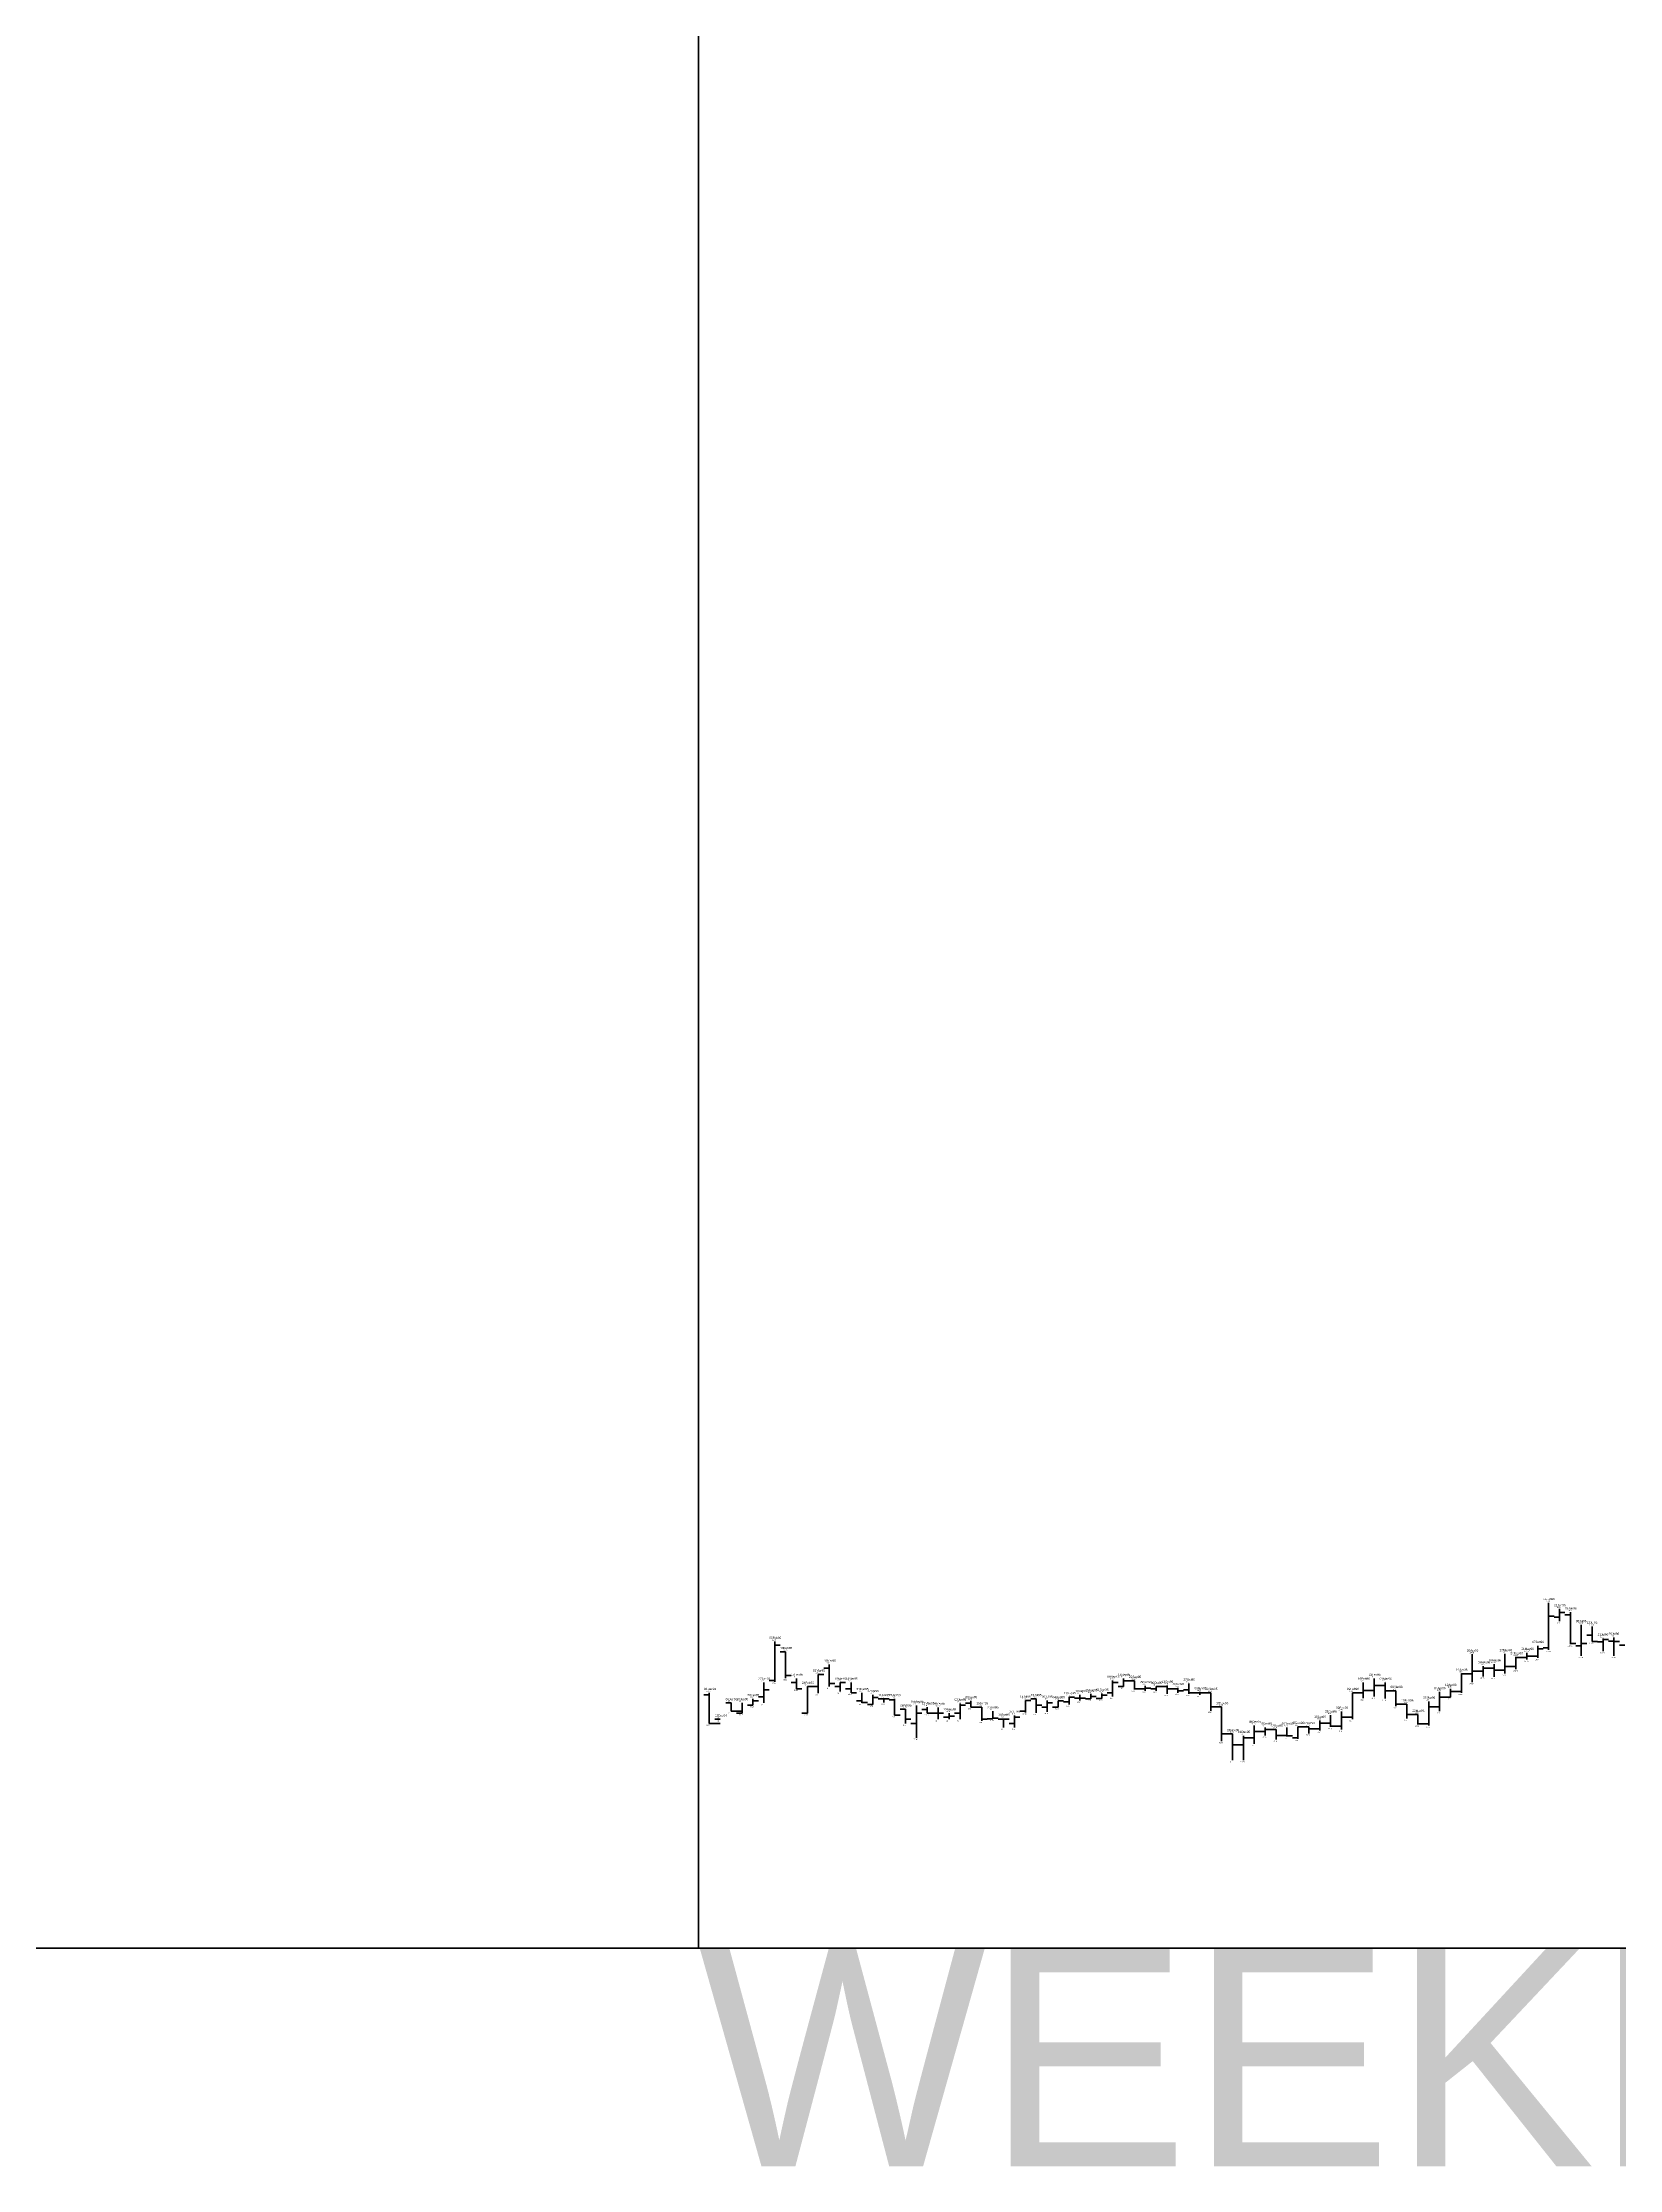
# Model space of a CAD drawing. Header units: inches. Extents: x 0 to 30000, y -20 to 2443.
# Drawn here: x 19939.8 to 20084.5, y -20.3 to 174.8 of the extents above; entities that cross this region are included whole.
import ezdxf

# ---------------------------------------------------------------- set-up
doc = ezdxf.new("R2010")
doc.units = ezdxf.units.IN
doc.header["$MEASUREMENT"] = 0
for name, color, linetype in [('axis', 7, 'Continuous'), ('DATE', 7, 'Continuous'), ('Graph', 7, 'Continuous'), ('Rate', 7, 'Continuous')]:
    doc.layers.add(name, color=color, linetype=linetype)
doc.styles.get("Standard").update_dxf_attribs({"font": 'arial.ttf'})

msp = doc.modelspace()

# ---------------------------------------------------------------- linework, layer by layer
at = {"layer": 'axis', "color": 7, "lineweight": 35}
for p, q in [((20000, 0), (20000, 760)), ((0, 0), (30000, 0))]:
    msp.add_line(p, q, dxfattribs=at)
at = {"layer": 'Graph', "color": 3, "lineweight": 35}
for p, q in [((20078, 31.688), (20078, 27.378)), ((20078, 30.47), (20078.5, 30.47)), ((20079, 30.38), (20078.5, 30.38)), ((20079, 31.125), (20079, 30)), ((20079, 30.788), (20079.5, 30.788)), ((20081, 29.66), (20081, 26.812)), ((20007, 28.125), (20007, 24.453)), ((20007, 27.805), (20007.5, 27.805)), ((20077, 27.75), (20077, 26.625)), ((20077, 27.477), (20077.5, 27.477)), ((20078, 27.562), (20077.5, 27.562)), ((20081, 27.75), (20080.5, 27.75)), ((20081, 27.965), (20081.5, 27.965)), ((20083, 28.122), (20082.5, 28.122)), ((20083, 28.425), (20083, 27.245)), ((20083, 28.33), (20083.5, 28.33)), ((20085, 27.788), (20084.5, 27.788)), ((20071, 26.962), (20071, 24.422)), ((20071, 25.43), (20071.5, 25.43)), ((20072, 25.43), (20071.5, 25.43)), ((20072, 25.875), (20072, 24.938)), ((20072, 25.688), (20072.5, 25.688)), ((20074, 25.505), (20073.5, 25.505)), ((20074, 27), (20074, 25.2)), ((20074, 25.852), (20074.5, 25.852)), ((20075, 25.852), (20074.5, 25.852)), ((20075, 26.72), (20075, 25.613)), ((20075, 26.665), (20075.5, 26.665)), ((20076, 26.665), (20075.5, 26.665)), ((20076, 27.113), (20076, 26.488)), ((20076, 26.785), (20076.5, 26.785)), ((20077, 26.785), (20076.5, 26.785)), ((20006, 24.375), (20006, 22.5)), ((20006, 23.7), (20006.5, 23.7)), ((20007, 24.562), (20006.5, 24.562)), ((20010, 24), (20010, 21.562)), ((20010, 24), (20010.5, 24)), ((20011, 24), (20010.5, 24)), ((20011, 25.125), (20011, 23.4)), ((20011, 25.125), (20011.5, 25.125)), ((20013, 24), (20012.5, 24)), ((20013, 24.375), (20013, 23.55)), ((20013, 24.375), (20013.5, 24.375)), ((20038, 23.438), (20037.5, 23.438)), ((20038, 24.562), (20038, 23.1)), ((20038, 24.375), (20038.5, 24.375)), ((20039, 24), (20038.5, 24)), ((20039, 24.75), (20039, 24)), ((20039, 24.525), (20039.5, 24.525)), ((20041, 23.812), (20040.5, 23.812)), ((20041, 24.075), (20041, 23.625)), ((20041, 23.855), (20041.5, 23.855)), ((20042, 23.812), (20041.5, 23.812)), ((20042, 24), (20042, 23.625)), ((20042, 24), (20042.5, 24)), ((20046, 23.438), (20045.5, 23.438)), ((20046, 23.512), (20046, 23.25)), ((20046, 23.44), (20046.5, 23.44)), ((20060, 23.438), (20060, 21)), ((20060, 23.425), (20060.5, 23.425)), ((20061, 23.425), (20060.5, 23.425)), ((20061, 24.375), (20061, 22.95)), ((20061, 23.645), (20061.5, 23.645)), ((20062, 23.645), (20061.5, 23.645)), ((20062, 24.75), (20062, 23.1)), ((20062, 24.09), (20062.5, 24.09)), ((20068, 23.512), (20068, 21.753)), ((20069, 23.812), (20069, 23.025)), ((20069, 23.55), (20069.5, 23.55)), ((20070, 23.55), (20069.5, 23.55)), ((20070, 25.2), (20070, 23.438)), ((20070, 25.163), (20070.5, 25.163)), ((20071, 25.163), (20070.5, 25.163)), ((20004, 21.75), (20003.5, 21.75)), ((20004, 21.562), (20003.5, 21.562)), ((20004, 22.5), (20004, 21.562)), ((20005, 22.312), (20004.5, 22.312)), ((20005, 22.875), (20005, 22.312)), ((20005, 22.688), (20005.5, 22.688)), ((20006, 23.062), (20005.5, 23.062)), ((20010, 21.562), (20009.5, 21.562)), ((20016, 22.35), (20015.5, 22.35)), ((20016, 23.25), (20016, 22.35)), ((20016, 22.988), (20016.5, 22.988)), ((20017, 22.875), (20016.5, 22.875)), ((20017, 22.875), (20017, 22.54)), ((20017, 22.875), (20017.5, 22.875)), ((20020, 22.275), (20020, 19.315)), ((20020, 21.562), (20020.5, 21.562)), ((20022, 21.562), (20021.5, 21.562)), ((20022, 22.087), (20022, 21)), ((20022, 21.562), (20022.5, 21.562)), ((20023, 21.562), (20023, 21)), ((20024, 21.562), (20023.5, 21.562)), ((20024, 22.462), (20024, 21)), ((20024, 22.312), (20024.5, 22.312)), ((20027, 21.75), (20027, 21.04)), ((20030, 21.75), (20029.5, 21.75)), ((20030, 22.725), (20030, 21.64)), ((20030, 22.725), (20030.5, 22.725)), ((20032, 22.125), (20031.5, 22.125)), ((20032, 22.725), (20032, 21.677)), ((20032, 22.5), (20032.5, 22.5)), ((20033, 22.125), (20032.5, 22.125)), ((20033, 22.688), (20033, 22.125)), ((20033, 22.688), (20033.5, 22.688)), ((20034, 22.613), (20033.5, 22.613)), ((20034, 23.062), (20034, 22.35)), ((20034, 23.025), (20034.5, 23.025)), ((20035, 22.95), (20034.5, 22.95)), ((20035, 23.25), (20035, 22.735)), ((20035, 22.953), (20035.5, 22.953)), ((20036, 22.885), (20035.5, 22.885)), ((20036, 23.325), (20036, 22.875)), ((20036, 23.1), (20036.5, 23.1)), ((20037, 22.913), (20036.5, 22.913)), ((20037, 23.363), (20037, 22.913)), ((20037, 23.212), (20037.5, 23.212)), ((20059, 21.712), (20059, 20.062)), ((20067, 22.65), (20067, 20.438)), ((20067, 22.16), (20067.5, 22.16)), ((20068, 22.16), (20067.5, 22.16)), ((20068, 23.025), (20068.5, 23.025)), ((20069, 23.025), (20068.5, 23.025)), ((20020, 20.628), (20019.5, 20.628)), ((20023, 21.188), (20022.5, 21.188)), ((20023, 21.28), (20023.5, 21.28)), ((20027, 21.04), (20026.5, 21.04)), ((20027, 21.095), (20027.5, 21.095)), ((20028, 21), (20027.5, 21)), ((20028, 21.075), (20028, 20.25)), ((20028, 21), (20028.5, 21)), ((20029, 20.625), (20028.5, 20.625)), ((20029, 21.355), (20029, 20.26)), ((20029, 21.188), (20029.5, 21.188)), ((20051, 20.438), (20051, 18.75)), ((20051, 19.875), (20051.5, 19.875)), ((20052, 19.875), (20051.5, 19.875)), ((20052, 20.25), (20052, 19.51)), ((20052, 20.062), (20052.5, 20.062)), ((20055, 20.325), (20055, 19.2)), ((20055, 20.312), (20055.5, 20.312)), ((20057, 20.137), (20056.5, 20.137)), ((20057, 20.885), (20057, 19.97)), ((20057, 20.64), (20057.5, 20.64)), ((20059, 20.387), (20058.5, 20.387)), ((20059, 21.188), (20059.5, 21.188)), ((20060, 21.188), (20059.5, 21.188)), ((20067, 20.587), (20066.5, 20.587)), ((20050, 18.675), (20049.5, 18.675)), ((20050, 19.5), (20050, 17.26)), ((20050, 19.31), (20050.5, 19.31)), ((20051, 19.31), (20050.5, 19.31)), ((20055, 19.312), (20054.5, 19.312))]:
    msp.add_line(p, q, dxfattribs=at)
at = {"layer": 'Graph', "color": 1, "lineweight": 35}
for p, q in [((20080, 30.573), (20079.5, 30.573)), ((20080, 30.825), (20080, 27.902)), ((20082, 29.523), (20082, 28.125)), ((20080, 27.95), (20080.5, 27.95)), ((20082, 28.727), (20081.5, 28.727)), ((20082, 28.125), (20082.5, 28.125)), ((20084, 28.163), (20083.5, 28.163)), ((20084, 28.5), (20084, 26.812)), ((20084, 28.125), (20084.5, 28.125)), ((20008, 27.188), (20007.5, 27.188)), ((20008, 27.188), (20008, 24.788)), ((20012, 25.688), (20011.5, 25.688)), ((20012, 26.025), (20012, 24)), ((20073, 25.688), (20072.5, 25.688)), ((20073, 26.062), (20073, 24.9)), ((20073, 25.505), (20073.5, 25.505)), ((20001, 23.438), (20001, 20.625)), ((20008, 25.03), (20008.5, 25.03)), ((20009, 24.375), (20008.5, 24.375)), ((20009, 24.75), (20009, 23.812)), ((20009, 23.812), (20009.5, 23.812)), ((20012, 24.28), (20012.5, 24.28)), ((20014, 23.812), (20013.5, 23.812)), ((20014, 24.375), (20014, 23.438)), ((20014, 23.438), (20014.5, 23.438)), ((20015, 23.427), (20015, 22.5)), ((20040, 24.525), (20039.5, 24.525)), ((20040, 24.545), (20040, 23.727)), ((20040, 23.812), (20040.5, 23.812)), ((20043, 24), (20042.5, 24)), ((20043, 24.095), (20043, 23.325)), ((20043, 23.812), (20043.5, 23.812)), ((20044, 23.812), (20043.5, 23.812)), ((20044, 23.887), (20044, 23.438)), ((20044, 23.625), (20044.5, 23.625)), ((20045, 23.7), (20044.5, 23.7)), ((20045, 24.3), (20045, 23.328)), ((20045, 23.438), (20045.5, 23.438)), ((20047, 23.44), (20046.5, 23.44)), ((20047, 23.44), (20047, 21.79)), ((20063, 24.09), (20062.5, 24.09)), ((20063, 24.375), (20063, 22.915)), ((20063, 23.625), (20063.5, 23.625)), ((20064, 23.625), (20063.5, 23.625)), ((20064, 23.625), (20064, 22.203)), ((20001, 23.25), (20000.5, 23.25)), ((20003, 22.5), (20002.5, 22.5)), ((20003, 22.5), (20003, 21.75)), ((20003, 21.75), (20003.5, 21.75)), ((20015, 22.688), (20014.5, 22.688)), ((20015, 22.538), (20015.5, 22.538)), ((20018, 22.782), (20017.5, 22.782)), ((20018, 22.875), (20018, 21.375)), ((20019, 21.938), (20018.5, 21.938)), ((20019, 21.938), (20019, 20.625)), ((20021, 21.9), (20020.5, 21.9)), ((20021, 22.125), (20021, 21.562)), ((20021, 21.562), (20021.5, 21.562)), ((20025, 22.497), (20024.5, 22.497)), ((20025, 22.688), (20025, 22.125)), ((20025, 22.125), (20025.5, 22.125)), ((20026, 22.125), (20025.5, 22.125)), ((20026, 22.125), (20026, 20.85)), ((20031, 22.875), (20030.5, 22.875)), ((20031, 22.875), (20031, 21.6)), ((20031, 22.312), (20031.5, 22.312)), ((20047, 22.137), (20047.5, 22.137)), ((20048, 22.137), (20047.5, 22.137)), ((20048, 22.137), (20048, 19.012)), ((20064, 22.387), (20064.5, 22.387)), ((20065, 22.387), (20064.5, 22.387)), ((20065, 22.387), (20065, 21.078)), ((20001, 20.625), (20001.5, 20.625)), ((20002, 21), (20001.5, 21)), ((20002, 20.625), (20001.5, 20.625)), ((20002, 21), (20002, 21)), ((20018, 21.375), (20018.5, 21.375)), ((20019, 21), (20019.5, 21)), ((20026, 21.003), (20026.5, 21.003)), ((20048, 19.66), (20048.5, 19.66)), ((20049, 19.66), (20048.5, 19.66)), ((20049, 19.66), (20049, 17.25)), ((20053, 20.062), (20052.5, 20.062)), ((20053, 20.062), (20053, 19.145)), ((20053, 19.51), (20053.5, 19.51)), ((20054, 19.51), (20053.5, 19.51)), ((20054, 20.247), (20054, 19.425)), ((20056, 20.312), (20055.5, 20.312)), ((20056, 20.312), (20056, 19.688)), ((20056, 20.137), (20056.5, 20.137)), ((20058, 20.64), (20057.5, 20.64)), ((20058, 21.375), (20058, 20.297)), ((20058, 20.387), (20058.5, 20.387)), ((20065, 21.43), (20065.5, 21.43)), ((20066, 21.43), (20065.5, 21.43)), ((20066, 21.43), (20066, 20.512)), ((20066, 20.587), (20066.5, 20.587)), ((20049, 18.675), (20049.5, 18.675)), ((20054, 19.48), (20054.5, 19.48))]:
    msp.add_line(p, q, dxfattribs=at)

# ---------------------------------------------------------------- texts
at = {"layer": 'axis'}
msp.add_text('WEEKLY CHART', height=20, dxfattribs=at).set_placement((20000, -20))
at = {"layer": 'DATE'}
for s, p in [('14Jun96', (20077.5, 31.938)), ('21Jun96', (20078.5, 31.375)), ('28Jun96', (20079.5, 31.075)), ('05Jul96', (20080.5, 29.91)), ('12Jul96', (20081.5, 29.773)), ('03Feb95', (20006.5, 28.375)), ('10Feb95', (20007.5, 27.438)), ('26Apr96', (20070.5, 27.212)), ('17May96', (20073.5, 27.25)), ('31May96', (20075.5, 27.363)), ('07Jun96', (20076.5, 28)), ('21Jul96', (20082.5, 28.675)), ('26Jul96', (20083.5, 28.75)), ('03Mar95', (20010.5, 25.375)), ('10Mar95', (20011.5, 26.275)), ('19Apr96', (20069.5, 25.45)), ('03May96', (20071.5, 26.125)), ('10May96', (20072.5, 26.312)), ('24May96', (20074.5, 26.97)), ('08Dec94', (20000.5, 23.688)), ('27Jan95', (20005.5, 24.625)), ('17Feb95', (20008.5, 25)), ('24Feb95', (20009.5, 24.25)), ('16Mar95', (20012.5, 24.625)), ('24Mar95', (20013.5, 24.625)), ('31Mar95', (20014.5, 23.677)), ('07Apr95', (20015.5, 23.5)), ('11Aug95', (20033.5, 23.312)), ('18Aug95', (20034.5, 23.5)), ('25Aug95', (20035.5, 23.575)), ('01Sep95', (20036.5, 23.613)), ('08Sep95', (20037.5, 24.812)), ('15Sep95', (20038.5, 25)), ('22Sep95', (20039.5, 24.795)), ('29Sep95', (20040.5, 24.325)), ('06Oct95', (20041.5, 24.25)), ('13Oct95', (20042.5, 24.345)), ('20Oct95', (20043.5, 24.137)), ('27Oct95', (20044.5, 24.55)), ('03Nov95', (20045.5, 23.762)), ('10Nov95', (20046.5, 23.69)), ('09Feb96', (20059.5, 23.688)), ('16Feb96', (20060.5, 24.625)), ('23Feb96', (20061.5, 25)), ('01Mar96', (20062.5, 24.625)), ('08Mar96', (20063.5, 23.875)), ('04Apr96', (20067.5, 23.762)), ('12Apr96', (20068.5, 24.062)), ('06Jan95', (20002.5, 22.75)), ('10Jan95', (20003.5, 22.75)), ('20Jan95', (20004.5, 23.125)), ('11Apr95', (20016.5, 23.125)), ('21Apr95', (20017.5, 23.125)), ('28Apr95', (20018.5, 22.188)), ('05May95', (20019.5, 22.525)), ('12May95', (20020.5, 22.375)), ('19May95', (20021.5, 22.337)), ('26May95', (20022.5, 21.812)), ('02Jun95', (20023.5, 22.712)), ('09Jun95', (20024.5, 22.938)), ('16Jun95', (20025.5, 22.375)), ('23Jun95', (20026.5, 22)), ('30Jun95', (20027.5, 21.325)), ('07Jul95', (20028.5, 21.605)), ('14Jul95', (20029.5, 22.975)), ('19Jul95', (20030.5, 23.125)), ('28Jul95', (20031.5, 22.975)), ('04Aug95', (20032.5, 22.938)), ('17Nov95', (20047.5, 22.387)), ('25Jan96', (20057.5, 21.625)), ('02Feb96', (20058.5, 21.962)), ('15Mar96', (20064.5, 22.637)), ('22Mar96', (20065.5, 21.68)), ('29Mar96', (20066.5, 22.9)), ('12Dec94', (20001.5, 21.25)), ('24Nov95', (20048.5, 19.91)), ('01Dec95', (20049.5, 19.75)), ('08Dec95', (20050.5, 20.688)), ('15Dec95', (20051.5, 20.5)), ('22Dec95', (20052.5, 20.312)), ('29Dec95', (20053.5, 20.497)), ('05Jan96', (20054.5, 20.575)), ('12Jan96', (20055.5, 20.562)), ('19Jan96', (20056.5, 21.135))]:
    msp.add_text(s, height=0.2, dxfattribs=at).set_placement(p)
at = {"layer": 'Rate'}
for s, p in [('126.75', (20077.75, 31.788)), ('124.5', (20078.75, 31.225)), ('120', (20078.75, 29.8)), ('123.3', (20079.75, 30.925)), ('118.64', (20080.75, 29.76)), ('118.09', (20081.75, 29.622)), ('112.5', (20006.75, 28.225)), ('108.75', (20007.75, 27.288)), ('108.45', (20075.75, 27.212)), ('111', (20076.75, 27.85)), ('111.61', (20079.75, 27.703)), ('112.5', (20081.75, 27.925)), ('113.7', (20082.75, 28.525)), ('114', (20083.75, 28.6)), ('104.1', (20011.75, 26.125)), ('100.8', (20069.75, 25.3)), ('107.85', (20070.75, 27.062)), ('103.5', (20071.75, 25.975)), ('104.25', (20072.75, 26.163)), ('108', (20073.75, 27.1)), ('106.88', (20074.75, 26.82)), ('102.45', (20074.75, 25.413)), ('105.95', (20075.75, 26.288)), ('106.5', (20076.75, 26.425)), ('109.51', (20077.75, 27.177)), ('107.25', (20080.75, 26.613)), ('108.98', (20082.75, 27.045)), ('107.25', (20083.75, 26.613)), ('93.75', (20000.75, 23.538)), ('97.5', (20005.75, 24.475)), ('97.81', (20006.75, 24.253)), ('99.15', (20007.75, 24.587)), ('99', (20008.75, 24.85)), ('95.25', (20008.75, 23.613)), ('96', (20009.75, 24.1)), ('100.5', (20010.75, 25.225)), ('96', (20011.75, 23.8)), ('97.5', (20012.75, 24.475)), ('94.2', (20012.75, 23.35)), ('97.5', (20013.75, 24.475)), ('93.71', (20014.75, 23.527)), ('93', (20015.75, 23.35)), ('93', (20034.75, 23.35)), ('93.3', (20035.75, 23.425)), ('93.45', (20036.75, 23.462)), ('98.25', (20037.75, 24.663)), ('99', (20038.75, 24.85)), ('96', (20038.75, 23.8)), ('98.18', (20039.75, 24.645)), ('94.91', (20039.75, 23.527)), ('96.3', (20040.75, 24.175)), ('94.5', (20040.75, 23.425)), ('96', (20041.75, 24.1)), ('94.5', (20041.75, 23.425)), ('96.38', (20042.75, 24.195)), ('95.55', (20043.75, 23.988)), ('97.2', (20044.75, 24.4)), ('94.05', (20045.75, 23.613)), ('93.76', (20046.75, 23.54)), ('93.75', (20059.75, 23.538)), ('97.5', (20060.75, 24.475)), ('99', (20061.75, 24.85)), ('97.5', (20062.75, 24.475)), ('94.5', (20063.75, 23.725)), ('94.05', (20067.75, 23.613)), ('95.25', (20068.75, 23.913)), ('97.69', (20070.75, 24.223)), ('99.75', (20071.75, 24.738)), ('99.6', (20072.75, 24.7)), ('100.8', (20073.75, 25)), ('87', (20002.75, 21.55)), ('90', (20002.75, 22.6)), ('86.25', (20003.75, 21.363)), ('90', (20003.75, 22.6)), ('89.25', (20004.75, 22.113)), ('91.5', (20004.75, 22.975)), ('90', (20005.75, 22.3)), ('86.25', (20009.75, 21.363)), ('93.6', (20010.75, 23.2)), ('93.75', (20013.75, 23.238)), ('90', (20014.75, 22.3)), ('89.4', (20015.75, 22.15)), ('91.5', (20016.75, 22.975)), ('90.16', (20016.75, 22.34)), ('91.5', (20017.75, 22.975)), ('87.75', (20018.75, 22.038)), ('89.1', (20019.75, 22.375)), ('88.5', (20020.75, 22.225)), ('86.25', (20020.75, 21.363)), ('88.35', (20021.75, 22.188)), ('86.25', (20022.75, 21.663)), ('89.85', (20023.75, 22.562)), ('88.5', (20024.75, 21.925)), ('90.75', (20024.75, 22.788)), ('88.5', (20025.75, 22.225)), ('87', (20026.75, 21.85)), ('85.42', (20028.75, 21.455)), ('86.56', (20029.75, 21.44)), ('90.9', (20029.75, 22.825)), ('86.4', (20030.75, 21.4)), ('91.5', (20030.75, 22.975)), ('86.71', (20031.75, 21.477)), ('90.9', (20031.75, 22.825)), ('88.5', (20032.75, 21.925)), ('90.75', (20032.75, 22.788)), ('89.4', (20033.75, 22.15)), ('92.25', (20033.75, 23.163)), ('90.94', (20034.75, 22.535)), ('91.5', (20035.75, 22.675)), ('91.65', (20036.75, 22.712)), ('92.4', (20037.75, 22.9)), ('93.3', (20042.75, 23.125)), ('93.75', (20043.75, 23.238)), ('93.31', (20044.75, 23.128)), ('93', (20045.75, 23.05)), ('87.16', (20046.75, 21.59)), ('88.55', (20047.75, 22.238)), ('85.5', (20057.75, 21.475)), ('86.85', (20058.75, 21.812)), ('91.8', (20060.75, 22.75)), ('92.4', (20061.75, 22.9)), ('91.66', (20062.75, 22.715)), ('88.81', (20063.75, 22.003)), ('89.55', (20064.75, 22.488)), ('85.72', (20065.75, 21.53)), ('90.6', (20066.75, 22.75)), ('87.01', (20067.75, 21.552)), ('92.1', (20068.75, 22.825)), ('93.75', (20069.75, 23.238)), ('82.5', (20000.75, 20.425)), ('84', (20001.75, 21.1)), ('84', (20001.75, 20.8)), ('85.5', (20017.75, 21.175)), ('82.5', (20018.75, 20.425)), ('84', (20021.75, 20.8)), ('84', (20022.75, 20.8)), ('84', (20023.75, 20.8)), ('83.4', (20025.75, 20.65)), ('84.16', (20026.75, 20.84)), ('84.3', (20027.75, 21.175)), ('81', (20027.75, 20.05)), ('81.04', (20028.75, 20.06)), ('78.64', (20048.75, 19.76)), ('78', (20049.75, 19.6)), ('81.75', (20050.75, 20.538)), ('81', (20051.75, 20.35)), ('80.25', (20052.75, 20.163)), ('80.99', (20053.75, 20.348)), ('81.3', (20054.75, 20.425)), ('81.25', (20055.75, 20.413)), ('78.75', (20055.75, 19.488)), ('83.54', (20056.75, 20.985)), ('79.88', (20056.75, 19.77)), ('81.19', (20057.75, 20.098)), ('80.25', (20058.75, 19.863)), ('84', (20059.75, 20.8)), ('84.31', (20064.75, 20.878)), ('82.05', (20065.75, 20.312)), ('81.75', (20066.75, 20.238)), ('77.26', (20019.75, 19.115)), ('76.05', (20047.75, 18.812)), ('75', (20050.75, 18.55)), ('78.04', (20051.75, 19.31)), ('76.58', (20052.75, 18.945)), ('77.7', (20053.75, 19.225)), ('76.8', (20054.75, 19)), ('69', (20048.75, 17.05)), ('69.04', (20049.75, 17.06))]:
    msp.add_text(s, height=0.1, dxfattribs=at).set_placement(p)

doc.saveas('drawing.dxf')
